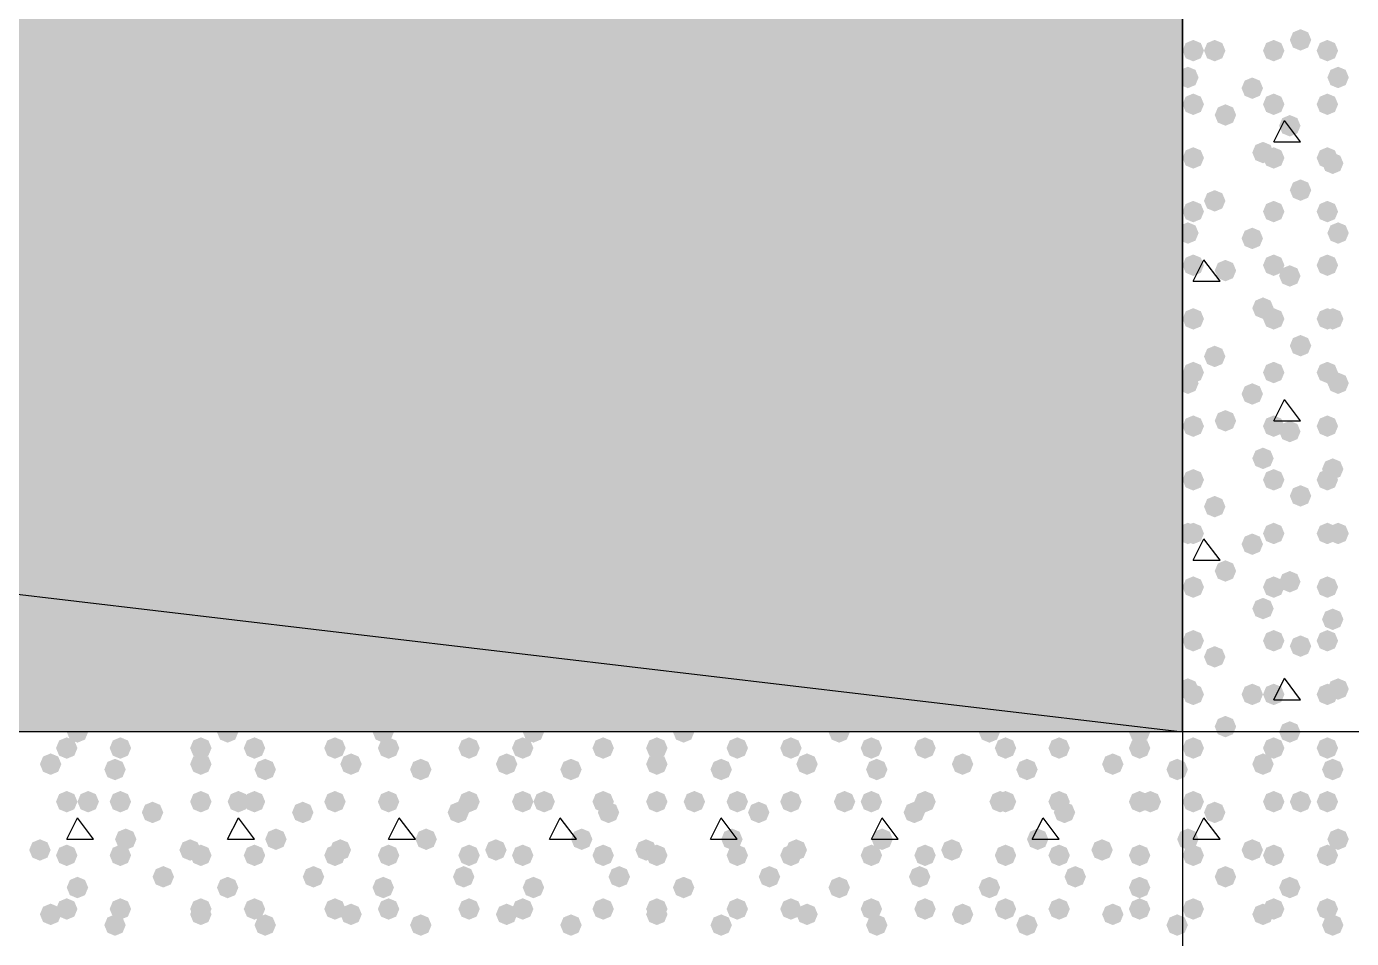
# Model space of a CAD drawing. Header units: millimetres. Extents: x 0 to 420, y 0 to 297.
# Drawn here: x 184.72 to 195.18, y 199.62 to 206.82 of the extents above; entities that cross this region are included whole.
import ezdxf

# ---------------------------------------------------------------- set-up
doc = ezdxf.new("R2010")
doc.units = ezdxf.units.MM
doc.layers.get('0').update_dxf_attribs({"linetype": 'CONTINUOUS'})

msp = doc.modelspace()

# ---------------------------------------------------------------- hatches: boundary and pattern name
at = {"true_color": 0x000008}
h = msp.add_hatch(color=0, dxfattribs=at)
h.paths.add_polyline_path([(193.844333, 220.345), (32.469667, 220.345), (193.844333, 201.252667)], flags=0)
h.paths.add_polyline_path([(32.469667, 220.345), (193.844333, 201.252667), (32.469667, 201.252667)], flags=0)
for points in [[(194.860333, 206.713667), (194.835462, 206.653871), (194.775667, 206.629), (194.715871, 206.653871), (194.691, 206.713667), (194.715871, 206.773462), (194.775667, 206.798333), (194.835462, 206.773463)], [(194.013667, 206.629), (193.988796, 206.569204), (193.929, 206.544333), (193.869204, 206.569204), (193.844333, 206.629), (193.869204, 206.688796), (193.929, 206.713667), (193.988796, 206.688796)], [(194.183, 206.629), (194.158129, 206.569204), (194.098333, 206.544333), (194.038538, 206.569204), (194.013667, 206.629), (194.038537, 206.688796), (194.098333, 206.713667), (194.158129, 206.688796)], [(194.648667, 206.629), (194.623796, 206.569204), (194.564, 206.544333), (194.504204, 206.569204), (194.479333, 206.629), (194.504204, 206.688796), (194.564, 206.713667), (194.623796, 206.688796)], [(195.072, 206.629), (195.047129, 206.569204), (194.987333, 206.544333), (194.927538, 206.569204), (194.902667, 206.629), (194.927537, 206.688796), (194.987333, 206.713667), (195.047129, 206.688796)], [(193.971333, 206.417333), (193.946463, 206.357537), (193.886667, 206.332667), (193.826871, 206.357537), (193.802, 206.417333), (193.826871, 206.477129), (193.886667, 206.502), (193.946462, 206.477129)], [(194.479333, 206.332667), (194.454463, 206.272871), (194.394667, 206.248), (194.334871, 206.272871), (194.31, 206.332667), (194.334871, 206.392462), (194.394667, 206.417333), (194.454462, 206.392463)], [(195.156667, 206.417333), (195.131796, 206.357537), (195.072, 206.332667), (195.012204, 206.357537), (194.987333, 206.417333), (195.012204, 206.477129), (195.072, 206.502), (195.131796, 206.477129)], [(194.013667, 206.205667), (193.988796, 206.145871), (193.929, 206.121), (193.869204, 206.145871), (193.844333, 206.205667), (193.869204, 206.265462), (193.929, 206.290333), (193.988796, 206.265463)], [(194.267667, 206.121), (194.242796, 206.061204), (194.183, 206.036333), (194.123204, 206.061204), (194.098333, 206.121), (194.123204, 206.180796), (194.183, 206.205667), (194.242796, 206.180796)], [(194.648667, 206.205667), (194.623796, 206.145871), (194.564, 206.121), (194.504204, 206.145871), (194.479333, 206.205667), (194.504204, 206.265462), (194.564, 206.290333), (194.623796, 206.265463)], [(195.072, 206.205667), (195.047129, 206.145871), (194.987333, 206.121), (194.927538, 206.145871), (194.902667, 206.205667), (194.927537, 206.265462), (194.987333, 206.290333), (195.047129, 206.265463)], [(194.775667, 206.036333), (194.750796, 205.976537), (194.691, 205.951667), (194.631204, 205.976537), (194.606333, 206.036333), (194.631204, 206.096129), (194.691, 206.121), (194.750796, 206.096129)], [(194.564, 205.824667), (194.539129, 205.764871), (194.479333, 205.74), (194.419537, 205.764871), (194.394667, 205.824667), (194.419537, 205.884462), (194.479333, 205.909333), (194.539129, 205.884463)], [(194.013667, 205.782333), (193.988796, 205.722537), (193.929, 205.697667), (193.869204, 205.722537), (193.844333, 205.782333), (193.869204, 205.842129), (193.929, 205.867), (193.988796, 205.842129)], [(194.648667, 205.782333), (194.623796, 205.722537), (194.564, 205.697667), (194.504204, 205.722537), (194.479333, 205.782333), (194.504204, 205.842129), (194.564, 205.867), (194.623796, 205.842129)], [(195.072, 205.782333), (195.047129, 205.722537), (194.987333, 205.697667), (194.927538, 205.722537), (194.902667, 205.782333), (194.927537, 205.842129), (194.987333, 205.867), (195.047129, 205.842129)], [(195.114333, 205.74), (195.089463, 205.680204), (195.029667, 205.655333), (194.969871, 205.680204), (194.945, 205.74), (194.969871, 205.799796), (195.029667, 205.824667), (195.089462, 205.799796)], [(194.860333, 205.528333), (194.835462, 205.468537), (194.775667, 205.443667), (194.715871, 205.468537), (194.691, 205.528333), (194.715871, 205.588129), (194.775667, 205.613), (194.835462, 205.588129)], [(194.183, 205.443667), (194.158129, 205.383871), (194.098333, 205.359), (194.038538, 205.383871), (194.013667, 205.443667), (194.038537, 205.503462), (194.098333, 205.528333), (194.158129, 205.503463)], [(194.013667, 205.359), (193.988796, 205.299204), (193.929, 205.274333), (193.869204, 205.299204), (193.844333, 205.359), (193.869204, 205.418796), (193.929, 205.443667), (193.988796, 205.418796)], [(194.648667, 205.359), (194.623796, 205.299204), (194.564, 205.274333), (194.504204, 205.299204), (194.479333, 205.359), (194.504204, 205.418796), (194.564, 205.443667), (194.623796, 205.418796)], [(195.072, 205.359), (195.047129, 205.299204), (194.987333, 205.274333), (194.927538, 205.299204), (194.902667, 205.359), (194.927537, 205.418796), (194.987333, 205.443667), (195.047129, 205.418796)], [(193.971333, 205.189667), (193.946463, 205.129871), (193.886667, 205.105), (193.826871, 205.129871), (193.802, 205.189667), (193.826871, 205.249462), (193.886667, 205.274333), (193.946462, 205.249463)], [(195.156667, 205.189667), (195.131796, 205.129871), (195.072, 205.105), (195.012204, 205.129871), (194.987333, 205.189667), (195.012204, 205.249462), (195.072, 205.274333), (195.131796, 205.249463)], [(194.479333, 205.147333), (194.454463, 205.087537), (194.394667, 205.062667), (194.334871, 205.087537), (194.31, 205.147333), (194.334871, 205.207129), (194.394667, 205.232), (194.454462, 205.207129)], [(194.013667, 204.935667), (193.988796, 204.875871), (193.929, 204.851), (193.869204, 204.875871), (193.844333, 204.935667), (193.869204, 204.995462), (193.929, 205.020333), (193.988796, 204.995463)], [(194.267667, 204.893333), (194.242796, 204.833537), (194.183, 204.808667), (194.123204, 204.833537), (194.098333, 204.893333), (194.123204, 204.953129), (194.183, 204.978), (194.242796, 204.953129)], [(194.648667, 204.935667), (194.623796, 204.875871), (194.564, 204.851), (194.504204, 204.875871), (194.479333, 204.935667), (194.504204, 204.995462), (194.564, 205.020333), (194.623796, 204.995463)], [(195.072, 204.935667), (195.047129, 204.875871), (194.987333, 204.851), (194.927538, 204.875871), (194.902667, 204.935667), (194.927537, 204.995462), (194.987333, 205.020333), (195.047129, 204.995463)], [(194.775667, 204.851), (194.750796, 204.791204), (194.691, 204.766333), (194.631204, 204.791204), (194.606333, 204.851), (194.631204, 204.910796), (194.691, 204.935667), (194.750796, 204.910796)], [(194.564, 204.597), (194.539129, 204.537204), (194.479333, 204.512333), (194.419537, 204.537204), (194.394667, 204.597), (194.419537, 204.656796), (194.479333, 204.681667), (194.539129, 204.656796)], [(194.013667, 204.512333), (193.988796, 204.452537), (193.929, 204.427667), (193.869204, 204.452537), (193.844333, 204.512333), (193.869204, 204.572129), (193.929, 204.597), (193.988796, 204.572129)], [(194.648667, 204.512333), (194.623796, 204.452537), (194.564, 204.427667), (194.504204, 204.452537), (194.479333, 204.512333), (194.504204, 204.572129), (194.564, 204.597), (194.623796, 204.572129)], [(195.072, 204.512333), (195.047129, 204.452537), (194.987333, 204.427667), (194.927538, 204.452537), (194.902667, 204.512333), (194.927537, 204.572129), (194.987333, 204.597), (195.047129, 204.572129)], [(195.114333, 204.512333), (195.089463, 204.452537), (195.029667, 204.427667), (194.969871, 204.452537), (194.945, 204.512333), (194.969871, 204.572129), (195.029667, 204.597), (195.089462, 204.572129)], [(194.860333, 204.300667), (194.835462, 204.240871), (194.775667, 204.216), (194.715871, 204.240871), (194.691, 204.300667), (194.715871, 204.360462), (194.775667, 204.385333), (194.835462, 204.360463)], [(194.183, 204.216), (194.158129, 204.156204), (194.098333, 204.131333), (194.038538, 204.156204), (194.013667, 204.216), (194.038537, 204.275796), (194.098333, 204.300667), (194.158129, 204.275796)], [(194.013667, 204.089), (193.988796, 204.029204), (193.929, 204.004333), (193.869204, 204.029204), (193.844333, 204.089), (193.869204, 204.148796), (193.929, 204.173667), (193.988796, 204.148796)], [(194.648667, 204.089), (194.623796, 204.029204), (194.564, 204.004333), (194.504204, 204.029204), (194.479333, 204.089), (194.504204, 204.148796), (194.564, 204.173667), (194.623796, 204.148796)], [(195.072, 204.089), (195.047129, 204.029204), (194.987333, 204.004333), (194.927538, 204.029204), (194.902667, 204.089), (194.927537, 204.148796), (194.987333, 204.173667), (195.047129, 204.148796)], [(193.971333, 204.004333), (193.946463, 203.944537), (193.886667, 203.919667), (193.826871, 203.944537), (193.802, 204.004333), (193.826871, 204.064129), (193.886667, 204.089), (193.946462, 204.064129)], [(194.479333, 203.919667), (194.454463, 203.859871), (194.394667, 203.835), (194.334871, 203.859871), (194.31, 203.919667), (194.334871, 203.979462), (194.394667, 204.004333), (194.454462, 203.979463)], [(195.156667, 204.004333), (195.131796, 203.944537), (195.072, 203.919667), (195.012204, 203.944537), (194.987333, 204.004333), (195.012204, 204.064129), (195.072, 204.089), (195.131796, 204.064129)], [(194.013667, 203.665667), (193.988796, 203.605871), (193.929, 203.581), (193.869204, 203.605871), (193.844333, 203.665667), (193.869204, 203.725462), (193.929, 203.750333), (193.988796, 203.725463)], [(194.267667, 203.708), (194.242796, 203.648204), (194.183, 203.623333), (194.123204, 203.648204), (194.098333, 203.708), (194.123204, 203.767796), (194.183, 203.792667), (194.242796, 203.767796)], [(194.648667, 203.665667), (194.623796, 203.605871), (194.564, 203.581), (194.504204, 203.605871), (194.479333, 203.665667), (194.504204, 203.725462), (194.564, 203.750333), (194.623796, 203.725463)], [(194.775667, 203.623333), (194.750796, 203.563538), (194.691, 203.538667), (194.631204, 203.563538), (194.606333, 203.623333), (194.631204, 203.683129), (194.691, 203.708), (194.750796, 203.683129)], [(195.072, 203.665667), (195.047129, 203.605871), (194.987333, 203.581), (194.927538, 203.605871), (194.902667, 203.665667), (194.927537, 203.725462), (194.987333, 203.750333), (195.047129, 203.725463)], [(194.564, 203.411667), (194.539129, 203.351871), (194.479333, 203.327), (194.419537, 203.351871), (194.394667, 203.411667), (194.419537, 203.471462), (194.479333, 203.496333), (194.539129, 203.471463)], [(195.114333, 203.327), (195.089463, 203.267204), (195.029667, 203.242333), (194.969871, 203.267204), (194.945, 203.327), (194.969871, 203.386796), (195.029667, 203.411667), (195.089462, 203.386796)], [(194.013667, 203.242333), (193.988796, 203.182537), (193.929, 203.157667), (193.869204, 203.182537), (193.844333, 203.242333), (193.869204, 203.302129), (193.929, 203.327), (193.988796, 203.302129)], [(194.648667, 203.242333), (194.623796, 203.182537), (194.564, 203.157667), (194.504204, 203.182537), (194.479333, 203.242333), (194.504204, 203.302129), (194.564, 203.327), (194.623796, 203.302129)], [(195.072, 203.242333), (195.047129, 203.182537), (194.987333, 203.157667), (194.927538, 203.182537), (194.902667, 203.242333), (194.927537, 203.302129), (194.987333, 203.327), (195.047129, 203.302129)], [(194.860333, 203.115333), (194.835462, 203.055537), (194.775667, 203.030667), (194.715871, 203.055537), (194.691, 203.115333), (194.715871, 203.175129), (194.775667, 203.2), (194.835462, 203.175129)], [(194.183, 203.030667), (194.158129, 202.970871), (194.098333, 202.946), (194.038538, 202.970871), (194.013667, 203.030667), (194.038537, 203.090462), (194.098333, 203.115333), (194.158129, 203.090463)], [(193.971333, 202.819), (193.946463, 202.759204), (193.886667, 202.734333), (193.826871, 202.759204), (193.802, 202.819), (193.826871, 202.878796), (193.886667, 202.903667), (193.946462, 202.878796)], [(194.013667, 202.819), (193.988796, 202.759204), (193.929, 202.734333), (193.869204, 202.759204), (193.844333, 202.819), (193.869204, 202.878796), (193.929, 202.903667), (193.988796, 202.878796)], [(194.648667, 202.819), (194.623796, 202.759204), (194.564, 202.734333), (194.504204, 202.759204), (194.479333, 202.819), (194.504204, 202.878796), (194.564, 202.903667), (194.623796, 202.878796)], [(195.072, 202.819), (195.047129, 202.759204), (194.987333, 202.734333), (194.927538, 202.759204), (194.902667, 202.819), (194.927537, 202.878796), (194.987333, 202.903667), (195.047129, 202.878796)], [(195.156667, 202.819), (195.131796, 202.759204), (195.072, 202.734333), (195.012204, 202.759204), (194.987333, 202.819), (195.012204, 202.878796), (195.072, 202.903667), (195.131796, 202.878796)], [(194.479333, 202.734333), (194.454463, 202.674537), (194.394667, 202.649667), (194.334871, 202.674537), (194.31, 202.734333), (194.334871, 202.794129), (194.394667, 202.819), (194.454462, 202.794129)], [(194.267667, 202.522667), (194.242796, 202.462871), (194.183, 202.438), (194.123204, 202.462871), (194.098333, 202.522667), (194.123204, 202.582462), (194.183, 202.607333), (194.242796, 202.582463)], [(194.013667, 202.395667), (193.988796, 202.335871), (193.929, 202.311), (193.869204, 202.335871), (193.844333, 202.395667), (193.869204, 202.455462), (193.929, 202.480333), (193.988796, 202.455463)], [(194.648667, 202.395667), (194.623796, 202.335871), (194.564, 202.311), (194.504204, 202.335871), (194.479333, 202.395667), (194.504204, 202.455462), (194.564, 202.480333), (194.623796, 202.455463)], [(194.775667, 202.438), (194.750796, 202.378204), (194.691, 202.353333), (194.631204, 202.378204), (194.606333, 202.438), (194.631204, 202.497796), (194.691, 202.522667), (194.750796, 202.497796)], [(195.072, 202.395667), (195.047129, 202.335871), (194.987333, 202.311), (194.927538, 202.335871), (194.902667, 202.395667), (194.927537, 202.455462), (194.987333, 202.480333), (195.047129, 202.455463)], [(194.564, 202.226333), (194.539129, 202.166537), (194.479333, 202.141667), (194.419537, 202.166537), (194.394667, 202.226333), (194.419537, 202.286129), (194.479333, 202.311), (194.539129, 202.286129)], [(195.114333, 202.141667), (195.089463, 202.081871), (195.029667, 202.057), (194.969871, 202.081871), (194.945, 202.141667), (194.969871, 202.201462), (195.029667, 202.226333), (195.089462, 202.201463)], [(194.013667, 201.972333), (193.988796, 201.912537), (193.929, 201.887667), (193.869204, 201.912537), (193.844333, 201.972333), (193.869204, 202.032129), (193.929, 202.057), (193.988796, 202.032129)], [(194.648667, 201.972333), (194.623796, 201.912537), (194.564, 201.887667), (194.504204, 201.912537), (194.479333, 201.972333), (194.504204, 202.032129), (194.564, 202.057), (194.623796, 202.032129)], [(195.072, 201.972333), (195.047129, 201.912537), (194.987333, 201.887667), (194.927538, 201.912537), (194.902667, 201.972333), (194.927537, 202.032129), (194.987333, 202.057), (195.047129, 202.032129)], [(194.183, 201.845333), (194.158129, 201.785537), (194.098333, 201.760667), (194.038538, 201.785537), (194.013667, 201.845333), (194.038537, 201.905129), (194.098333, 201.93), (194.158129, 201.905129)], [(194.860333, 201.93), (194.835462, 201.870204), (194.775667, 201.845333), (194.715871, 201.870204), (194.691, 201.93), (194.715871, 201.989796), (194.775667, 202.014667), (194.835462, 201.989796)], [(193.971333, 201.591333), (193.946463, 201.531537), (193.886667, 201.506667), (193.826871, 201.531537), (193.802, 201.591333), (193.826871, 201.651129), (193.886667, 201.676), (193.946462, 201.651129)], [(194.013667, 201.549), (193.988796, 201.489204), (193.929, 201.464333), (193.869204, 201.489204), (193.844333, 201.549), (193.869204, 201.608796), (193.929, 201.633667), (193.988796, 201.608796)], [(194.479333, 201.549), (194.454463, 201.489204), (194.394667, 201.464333), (194.334871, 201.489204), (194.31, 201.549), (194.334871, 201.608796), (194.394667, 201.633667), (194.454462, 201.608796)], [(194.648667, 201.549), (194.623796, 201.489204), (194.564, 201.464333), (194.504204, 201.489204), (194.479333, 201.549), (194.504204, 201.608796), (194.564, 201.633667), (194.623796, 201.608796)], [(195.072, 201.549), (195.047129, 201.489204), (194.987333, 201.464333), (194.927538, 201.489204), (194.902667, 201.549), (194.927537, 201.608796), (194.987333, 201.633667), (195.047129, 201.608796)], [(195.156667, 201.591333), (195.131796, 201.531537), (195.072, 201.506667), (195.012204, 201.531537), (194.987333, 201.591333), (195.012204, 201.651129), (195.072, 201.676), (195.131796, 201.651129)], [(185.208333, 201.252667), (185.183462, 201.192871), (185.123667, 201.168), (185.063871, 201.192871), (185.039, 201.252667), (185.063871, 201.312462), (185.123667, 201.337333), (185.183462, 201.312463)], [(186.393667, 201.252667), (186.368796, 201.192871), (186.309, 201.168), (186.249204, 201.192871), (186.224333, 201.252667), (186.249204, 201.312462), (186.309, 201.337333), (186.368796, 201.312463)], [(187.621333, 201.252667), (187.596462, 201.192871), (187.536667, 201.168), (187.476871, 201.192871), (187.452, 201.252667), (187.476871, 201.312462), (187.536667, 201.337333), (187.596462, 201.312463)], [(188.806667, 201.252667), (188.781796, 201.192871), (188.722, 201.168), (188.662204, 201.192871), (188.637333, 201.252667), (188.662204, 201.312462), (188.722, 201.337333), (188.781796, 201.312463)], [(189.992, 201.252667), (189.967129, 201.192871), (189.907333, 201.168), (189.847537, 201.192871), (189.822667, 201.252667), (189.847537, 201.312462), (189.907333, 201.337333), (189.967129, 201.312463)], [(191.219667, 201.252667), (191.194796, 201.192871), (191.135, 201.168), (191.075204, 201.192871), (191.050333, 201.252667), (191.075204, 201.312462), (191.135, 201.337333), (191.194796, 201.312463)], [(192.405, 201.252667), (192.380129, 201.192871), (192.320333, 201.168), (192.260538, 201.192871), (192.235667, 201.252667), (192.260537, 201.312462), (192.320333, 201.337333), (192.380129, 201.312463)], [(193.590333, 201.252667), (193.565462, 201.192871), (193.505667, 201.168), (193.445871, 201.192871), (193.421, 201.252667), (193.445871, 201.312462), (193.505667, 201.337333), (193.565462, 201.312463)], [(194.267667, 201.295), (194.242796, 201.235204), (194.183, 201.210333), (194.123204, 201.235204), (194.098333, 201.295), (194.123204, 201.354796), (194.183, 201.379667), (194.242796, 201.354796)], [(185.123667, 201.125667), (185.098796, 201.065871), (185.039, 201.041), (184.979204, 201.065871), (184.954333, 201.125667), (184.979204, 201.185462), (185.039, 201.210333), (185.098796, 201.185463)], [(185.547, 201.125667), (185.522129, 201.065871), (185.462333, 201.041), (185.402537, 201.065871), (185.377667, 201.125667), (185.402537, 201.185462), (185.462333, 201.210333), (185.522129, 201.185463)], [(186.182, 201.125667), (186.157129, 201.065871), (186.097333, 201.041), (186.037537, 201.065871), (186.012667, 201.125667), (186.037537, 201.185462), (186.097333, 201.210333), (186.157129, 201.185463)], [(186.605333, 201.125667), (186.580462, 201.065871), (186.520667, 201.041), (186.460871, 201.065871), (186.436, 201.125667), (186.460871, 201.185462), (186.520667, 201.210333), (186.580462, 201.185463)], [(187.240333, 201.125667), (187.215462, 201.065871), (187.155667, 201.041), (187.095871, 201.065871), (187.071, 201.125667), (187.095871, 201.185462), (187.155667, 201.210333), (187.215462, 201.185463)], [(187.663667, 201.125667), (187.638796, 201.065871), (187.579, 201.041), (187.519204, 201.065871), (187.494333, 201.125667), (187.519204, 201.185462), (187.579, 201.210333), (187.638796, 201.185463)], [(188.298667, 201.125667), (188.273796, 201.065871), (188.214, 201.041), (188.154204, 201.065871), (188.129333, 201.125667), (188.154204, 201.185462), (188.214, 201.210333), (188.273796, 201.185463)], [(188.722, 201.125667), (188.697129, 201.065871), (188.637333, 201.041), (188.577538, 201.065871), (188.552667, 201.125667), (188.577537, 201.185462), (188.637333, 201.210333), (188.697129, 201.185463)], [(189.357, 201.125667), (189.332129, 201.065871), (189.272333, 201.041), (189.212538, 201.065871), (189.187667, 201.125667), (189.212537, 201.185462), (189.272333, 201.210333), (189.332129, 201.185463)], [(189.780333, 201.125667), (189.755462, 201.065871), (189.695667, 201.041), (189.635871, 201.065871), (189.611, 201.125667), (189.635871, 201.185462), (189.695667, 201.210333), (189.755462, 201.185463)], [(190.415333, 201.125667), (190.390462, 201.065871), (190.330667, 201.041), (190.270871, 201.065871), (190.246, 201.125667), (190.270871, 201.185462), (190.330667, 201.210333), (190.390462, 201.185463)], [(190.838667, 201.125667), (190.813796, 201.065871), (190.754, 201.041), (190.694204, 201.065871), (190.669333, 201.125667), (190.694204, 201.185462), (190.754, 201.210333), (190.813796, 201.185463)], [(191.473667, 201.125667), (191.448796, 201.065871), (191.389, 201.041), (191.329204, 201.065871), (191.304333, 201.125667), (191.329204, 201.185462), (191.389, 201.210333), (191.448796, 201.185463)], [(191.897, 201.125667), (191.872129, 201.065871), (191.812333, 201.041), (191.752537, 201.065871), (191.727667, 201.125667), (191.752537, 201.185462), (191.812333, 201.210333), (191.872129, 201.185463)], [(192.532, 201.125667), (192.507129, 201.065871), (192.447333, 201.041), (192.387538, 201.065871), (192.362667, 201.125667), (192.387537, 201.185462), (192.447333, 201.210333), (192.507129, 201.185463)], [(192.955333, 201.125667), (192.930462, 201.065871), (192.870667, 201.041), (192.810871, 201.065871), (192.786, 201.125667), (192.810871, 201.185462), (192.870667, 201.210333), (192.930462, 201.185463)], [(193.590333, 201.125667), (193.565462, 201.065871), (193.505667, 201.041), (193.445871, 201.065871), (193.421, 201.125667), (193.445871, 201.185462), (193.505667, 201.210333), (193.565462, 201.185463)], [(184.996667, 200.998667), (184.971796, 200.938871), (184.912, 200.914), (184.852204, 200.938871), (184.827333, 200.998667), (184.852204, 201.058462), (184.912, 201.083333), (184.971796, 201.058463)], [(186.182, 200.998667), (186.157129, 200.938871), (186.097333, 200.914), (186.037537, 200.938871), (186.012667, 200.998667), (186.037537, 201.058462), (186.097333, 201.083333), (186.157129, 201.058463)], [(187.367333, 200.998667), (187.342462, 200.938871), (187.282667, 200.914), (187.222871, 200.938871), (187.198, 200.998667), (187.222871, 201.058462), (187.282667, 201.083333), (187.342462, 201.058463)], [(188.595, 200.998667), (188.570129, 200.938871), (188.510333, 200.914), (188.450538, 200.938871), (188.425667, 200.998667), (188.450537, 201.058462), (188.510333, 201.083333), (188.570129, 201.058463)], [(189.780333, 200.998667), (189.755462, 200.938871), (189.695667, 200.914), (189.635871, 200.938871), (189.611, 200.998667), (189.635871, 201.058462), (189.695667, 201.083333), (189.755462, 201.058463)], [(190.965667, 200.998667), (190.940796, 200.938871), (190.881, 200.914), (190.821204, 200.938871), (190.796333, 200.998667), (190.821204, 201.058462), (190.881, 201.083333), (190.940796, 201.058463)], [(192.193333, 200.998667), (192.168462, 200.938871), (192.108667, 200.914), (192.048871, 200.938871), (192.024, 200.998667), (192.048871, 201.058462), (192.108667, 201.083333), (192.168462, 201.058463)], [(193.378667, 200.998667), (193.353796, 200.938871), (193.294, 200.914), (193.234204, 200.938871), (193.209333, 200.998667), (193.234204, 201.058462), (193.294, 201.083333), (193.353796, 201.058463)], [(185.504667, 200.956333), (185.479796, 200.896537), (185.42, 200.871667), (185.360204, 200.896537), (185.335333, 200.956333), (185.360204, 201.016129), (185.42, 201.041), (185.479796, 201.016129)], [(186.69, 200.956333), (186.665129, 200.896537), (186.605333, 200.871667), (186.545538, 200.896537), (186.520667, 200.956333), (186.545537, 201.016129), (186.605333, 201.041), (186.665129, 201.016129)], [(187.917667, 200.956333), (187.892796, 200.896537), (187.833, 200.871667), (187.773204, 200.896537), (187.748333, 200.956333), (187.773204, 201.016129), (187.833, 201.041), (187.892796, 201.016129)], [(189.103, 200.956333), (189.078129, 200.896537), (189.018333, 200.871667), (188.958538, 200.896537), (188.933667, 200.956333), (188.958537, 201.016129), (189.018333, 201.041), (189.078129, 201.016129)], [(190.288333, 200.956333), (190.263463, 200.896537), (190.203667, 200.871667), (190.143871, 200.896537), (190.119, 200.956333), (190.143871, 201.016129), (190.203667, 201.041), (190.263462, 201.016129)], [(191.516, 200.956333), (191.491129, 200.896537), (191.431333, 200.871667), (191.371538, 200.896537), (191.346667, 200.956333), (191.371537, 201.016129), (191.431333, 201.041), (191.491129, 201.016129)], [(192.701333, 200.956333), (192.676462, 200.896537), (192.616667, 200.871667), (192.556871, 200.896537), (192.532, 200.956333), (192.556871, 201.016129), (192.616667, 201.041), (192.676462, 201.016129)], [(193.886667, 200.956333), (193.861796, 200.896537), (193.802, 200.871667), (193.742204, 200.896537), (193.717333, 200.956333), (193.742204, 201.016129), (193.802, 201.041), (193.861796, 201.016129)], [(185.123667, 200.702333), (185.098796, 200.642537), (185.039, 200.617667), (184.979204, 200.642537), (184.954333, 200.702333), (184.979204, 200.762129), (185.039, 200.787), (185.098796, 200.762129)], [(185.293, 200.702333), (185.268129, 200.642537), (185.208333, 200.617667), (185.148538, 200.642537), (185.123667, 200.702333), (185.148537, 200.762129), (185.208333, 200.787), (185.268129, 200.762129)], [(185.547, 200.702333), (185.522129, 200.642537), (185.462333, 200.617667), (185.402537, 200.642537), (185.377667, 200.702333), (185.402537, 200.762129), (185.462333, 200.787), (185.522129, 200.762129)], [(186.182, 200.702333), (186.157129, 200.642537), (186.097333, 200.617667), (186.037537, 200.642537), (186.012667, 200.702333), (186.037537, 200.762129), (186.097333, 200.787), (186.157129, 200.762129)], [(186.478333, 200.702333), (186.453463, 200.642537), (186.393667, 200.617667), (186.333871, 200.642537), (186.309, 200.702333), (186.333871, 200.762129), (186.393667, 200.787), (186.453462, 200.762129)], [(186.605333, 200.702333), (186.580462, 200.642537), (186.520667, 200.617667), (186.460871, 200.642537), (186.436, 200.702333), (186.460871, 200.762129), (186.520667, 200.787), (186.580462, 200.762129)], [(187.240333, 200.702333), (187.215462, 200.642537), (187.155667, 200.617667), (187.095871, 200.642537), (187.071, 200.702333), (187.095871, 200.762129), (187.155667, 200.787), (187.215462, 200.762129)], [(187.663667, 200.702333), (187.638796, 200.642537), (187.579, 200.617667), (187.519204, 200.642537), (187.494333, 200.702333), (187.519204, 200.762129), (187.579, 200.787), (187.638796, 200.762129)], [(187.663667, 200.702333), (187.638796, 200.642537), (187.579, 200.617667), (187.519204, 200.642537), (187.494333, 200.702333), (187.519204, 200.762129), (187.579, 200.787), (187.638796, 200.762129)], [(188.298667, 200.702333), (188.273796, 200.642537), (188.214, 200.617667), (188.154204, 200.642537), (188.129333, 200.702333), (188.154204, 200.762129), (188.214, 200.787), (188.273796, 200.762129)], [(188.722, 200.702333), (188.697129, 200.642537), (188.637333, 200.617667), (188.577538, 200.642537), (188.552667, 200.702333), (188.577537, 200.762129), (188.637333, 200.787), (188.697129, 200.762129)], [(188.891333, 200.702333), (188.866462, 200.642537), (188.806667, 200.617667), (188.746871, 200.642537), (188.722, 200.702333), (188.746871, 200.762129), (188.806667, 200.787), (188.866462, 200.762129)], [(189.357, 200.702333), (189.332129, 200.642537), (189.272333, 200.617667), (189.212538, 200.642537), (189.187667, 200.702333), (189.212537, 200.762129), (189.272333, 200.787), (189.332129, 200.762129)], [(189.780333, 200.702333), (189.755462, 200.642537), (189.695667, 200.617667), (189.635871, 200.642537), (189.611, 200.702333), (189.635871, 200.762129), (189.695667, 200.787), (189.755462, 200.762129)], [(190.076667, 200.702333), (190.051796, 200.642537), (189.992, 200.617667), (189.932204, 200.642537), (189.907333, 200.702333), (189.932204, 200.762129), (189.992, 200.787), (190.051796, 200.762129)], [(190.415333, 200.702333), (190.390462, 200.642537), (190.330667, 200.617667), (190.270871, 200.642537), (190.246, 200.702333), (190.270871, 200.762129), (190.330667, 200.787), (190.390462, 200.762129)], [(190.838667, 200.702333), (190.813796, 200.642537), (190.754, 200.617667), (190.694204, 200.642537), (190.669333, 200.702333), (190.694204, 200.762129), (190.754, 200.787), (190.813796, 200.762129)], [(191.262, 200.702333), (191.237129, 200.642537), (191.177333, 200.617667), (191.117538, 200.642537), (191.092667, 200.702333), (191.117537, 200.762129), (191.177333, 200.787), (191.237129, 200.762129)], [(191.473667, 200.702333), (191.448796, 200.642537), (191.389, 200.617667), (191.329204, 200.642537), (191.304333, 200.702333), (191.329204, 200.762129), (191.389, 200.787), (191.448796, 200.762129)], [(191.897, 200.702333), (191.872129, 200.642537), (191.812333, 200.617667), (191.752537, 200.642537), (191.727667, 200.702333), (191.752537, 200.762129), (191.812333, 200.787), (191.872129, 200.762129)], [(192.489667, 200.702333), (192.464796, 200.642537), (192.405, 200.617667), (192.345204, 200.642537), (192.320333, 200.702333), (192.345204, 200.762129), (192.405, 200.787), (192.464796, 200.762129)], [(192.532, 200.702333), (192.507129, 200.642537), (192.447333, 200.617667), (192.387538, 200.642537), (192.362667, 200.702333), (192.387537, 200.762129), (192.447333, 200.787), (192.507129, 200.762129)], [(192.955333, 200.702333), (192.930462, 200.642537), (192.870667, 200.617667), (192.810871, 200.642537), (192.786, 200.702333), (192.810871, 200.762129), (192.870667, 200.787), (192.930462, 200.762129)], [(193.590333, 200.702333), (193.565462, 200.642537), (193.505667, 200.617667), (193.445871, 200.642537), (193.421, 200.702333), (193.445871, 200.762129), (193.505667, 200.787), (193.565462, 200.762129)], [(193.675, 200.702333), (193.650129, 200.642537), (193.590333, 200.617667), (193.530538, 200.642537), (193.505667, 200.702333), (193.530537, 200.762129), (193.590333, 200.787), (193.650129, 200.762129)], [(185.801, 200.617667), (185.776129, 200.557871), (185.716333, 200.533), (185.656538, 200.557871), (185.631667, 200.617667), (185.656537, 200.677462), (185.716333, 200.702333), (185.776129, 200.677463)], [(186.986333, 200.617667), (186.961462, 200.557871), (186.901667, 200.533), (186.841871, 200.557871), (186.817, 200.617667), (186.841871, 200.677462), (186.901667, 200.702333), (186.961462, 200.677463)], [(188.214, 200.617667), (188.189129, 200.557871), (188.129333, 200.533), (188.069538, 200.557871), (188.044667, 200.617667), (188.069537, 200.677462), (188.129333, 200.702333), (188.189129, 200.677463)], [(189.399333, 200.617667), (189.374462, 200.557871), (189.314667, 200.533), (189.254871, 200.557871), (189.23, 200.617667), (189.254871, 200.677462), (189.314667, 200.702333), (189.374462, 200.677463)], [(190.584667, 200.617667), (190.559796, 200.557871), (190.5, 200.533), (190.440204, 200.557871), (190.415333, 200.617667), (190.440204, 200.677462), (190.5, 200.702333), (190.559796, 200.677463)], [(191.812333, 200.617667), (191.787463, 200.557871), (191.727667, 200.533), (191.667871, 200.557871), (191.643, 200.617667), (191.667871, 200.677462), (191.727667, 200.702333), (191.787462, 200.677463)], [(192.997667, 200.617667), (192.972796, 200.557871), (192.913, 200.533), (192.853204, 200.557871), (192.828333, 200.617667), (192.853204, 200.677462), (192.913, 200.702333), (192.972796, 200.677463)], [(185.589333, 200.406), (185.564462, 200.346204), (185.504667, 200.321333), (185.444871, 200.346204), (185.42, 200.406), (185.444871, 200.465796), (185.504667, 200.490667), (185.564462, 200.465796)], [(186.774667, 200.406), (186.749796, 200.346204), (186.69, 200.321333), (186.630204, 200.346204), (186.605333, 200.406), (186.630204, 200.465796), (186.69, 200.490667), (186.749796, 200.465796)], [(187.96, 200.406), (187.935129, 200.346204), (187.875333, 200.321333), (187.815538, 200.346204), (187.790667, 200.406), (187.815537, 200.465796), (187.875333, 200.490667), (187.935129, 200.465796)], [(189.187667, 200.406), (189.162796, 200.346204), (189.103, 200.321333), (189.043204, 200.346204), (189.018333, 200.406), (189.043204, 200.465796), (189.103, 200.490667), (189.162796, 200.465796)], [(190.373, 200.406), (190.348129, 200.346204), (190.288333, 200.321333), (190.228538, 200.346204), (190.203667, 200.406), (190.228537, 200.465796), (190.288333, 200.490667), (190.348129, 200.465796)], [(191.558333, 200.406), (191.533462, 200.346204), (191.473667, 200.321333), (191.413871, 200.346204), (191.389, 200.406), (191.413871, 200.465796), (191.473667, 200.490667), (191.533462, 200.465796)], [(192.786, 200.406), (192.761129, 200.346204), (192.701333, 200.321333), (192.641538, 200.346204), (192.616667, 200.406), (192.641537, 200.465796), (192.701333, 200.490667), (192.761129, 200.465796)], [(184.912, 200.321333), (184.887129, 200.261537), (184.827333, 200.236667), (184.767538, 200.261537), (184.742667, 200.321333), (184.767537, 200.381129), (184.827333, 200.406), (184.887129, 200.381129)], [(185.123667, 200.279), (185.098796, 200.219204), (185.039, 200.194333), (184.979204, 200.219204), (184.954333, 200.279), (184.979204, 200.338796), (185.039, 200.363667), (185.098796, 200.338796)], [(185.547, 200.279), (185.522129, 200.219204), (185.462333, 200.194333), (185.402537, 200.219204), (185.377667, 200.279), (185.402537, 200.338796), (185.462333, 200.363667), (185.522129, 200.338796)], [(186.097333, 200.321333), (186.072462, 200.261537), (186.012667, 200.236667), (185.952871, 200.261537), (185.928, 200.321333), (185.952871, 200.381129), (186.012667, 200.406), (186.072462, 200.381129)], [(186.182, 200.279), (186.157129, 200.219204), (186.097333, 200.194333), (186.037537, 200.219204), (186.012667, 200.279), (186.037537, 200.338796), (186.097333, 200.363667), (186.157129, 200.338796)], [(186.605333, 200.279), (186.580462, 200.219204), (186.520667, 200.194333), (186.460871, 200.219204), (186.436, 200.279), (186.460871, 200.338796), (186.520667, 200.363667), (186.580462, 200.338796)], [(187.240333, 200.279), (187.215462, 200.219204), (187.155667, 200.194333), (187.095871, 200.219204), (187.071, 200.279), (187.095871, 200.338796), (187.155667, 200.363667), (187.215462, 200.338796)], [(187.282667, 200.321333), (187.257796, 200.261537), (187.198, 200.236667), (187.138204, 200.261537), (187.113333, 200.321333), (187.138204, 200.381129), (187.198, 200.406), (187.257796, 200.381129)], [(187.663667, 200.279), (187.638796, 200.219204), (187.579, 200.194333), (187.519204, 200.219204), (187.494333, 200.279), (187.519204, 200.338796), (187.579, 200.363667), (187.638796, 200.338796)], [(188.298667, 200.279), (188.273796, 200.219204), (188.214, 200.194333), (188.154204, 200.219204), (188.129333, 200.279), (188.154204, 200.338796), (188.214, 200.363667), (188.273796, 200.338796)], [(188.510333, 200.321333), (188.485462, 200.261537), (188.425667, 200.236667), (188.365871, 200.261537), (188.341, 200.321333), (188.365871, 200.381129), (188.425667, 200.406), (188.485462, 200.381129)], [(188.722, 200.279), (188.697129, 200.219204), (188.637333, 200.194333), (188.577538, 200.219204), (188.552667, 200.279), (188.577537, 200.338796), (188.637333, 200.363667), (188.697129, 200.338796)], [(189.357, 200.279), (189.332129, 200.219204), (189.272333, 200.194333), (189.212538, 200.219204), (189.187667, 200.279), (189.212537, 200.338796), (189.272333, 200.363667), (189.332129, 200.338796)], [(189.695667, 200.321333), (189.670796, 200.261537), (189.611, 200.236667), (189.551204, 200.261537), (189.526333, 200.321333), (189.551204, 200.381129), (189.611, 200.406), (189.670796, 200.381129)], [(189.780333, 200.279), (189.755462, 200.219204), (189.695667, 200.194333), (189.635871, 200.219204), (189.611, 200.279), (189.635871, 200.338796), (189.695667, 200.363667), (189.755462, 200.338796)], [(190.415333, 200.279), (190.390462, 200.219204), (190.330667, 200.194333), (190.270871, 200.219204), (190.246, 200.279), (190.270871, 200.338796), (190.330667, 200.363667), (190.390462, 200.338796)], [(190.838667, 200.279), (190.813796, 200.219204), (190.754, 200.194333), (190.694204, 200.219204), (190.669333, 200.279), (190.694204, 200.338796), (190.754, 200.363667), (190.813796, 200.338796)], [(190.881, 200.321333), (190.856129, 200.261537), (190.796333, 200.236667), (190.736538, 200.261537), (190.711667, 200.321333), (190.736537, 200.381129), (190.796333, 200.406), (190.856129, 200.381129)], [(191.473667, 200.279), (191.448796, 200.219204), (191.389, 200.194333), (191.329204, 200.219204), (191.304333, 200.279), (191.329204, 200.338796), (191.389, 200.363667), (191.448796, 200.338796)], [(191.897, 200.279), (191.872129, 200.219204), (191.812333, 200.194333), (191.752537, 200.219204), (191.727667, 200.279), (191.752537, 200.338796), (191.812333, 200.363667), (191.872129, 200.338796)], [(192.108667, 200.321333), (192.083796, 200.261537), (192.024, 200.236667), (191.964204, 200.261537), (191.939333, 200.321333), (191.964204, 200.381129), (192.024, 200.406), (192.083796, 200.381129)], [(192.532, 200.279), (192.507129, 200.219204), (192.447333, 200.194333), (192.387538, 200.219204), (192.362667, 200.279), (192.387537, 200.338796), (192.447333, 200.363667), (192.507129, 200.338796)], [(192.955333, 200.279), (192.930462, 200.219204), (192.870667, 200.194333), (192.810871, 200.219204), (192.786, 200.279), (192.810871, 200.338796), (192.870667, 200.363667), (192.930462, 200.338796)], [(193.294, 200.321333), (193.269129, 200.261537), (193.209333, 200.236667), (193.149538, 200.261537), (193.124667, 200.321333), (193.149537, 200.381129), (193.209333, 200.406), (193.269129, 200.381129)], [(193.590333, 200.279), (193.565462, 200.219204), (193.505667, 200.194333), (193.445871, 200.219204), (193.421, 200.279), (193.445871, 200.338796), (193.505667, 200.363667), (193.565462, 200.338796)], [(185.885667, 200.109667), (185.860796, 200.049871), (185.801, 200.025), (185.741204, 200.049871), (185.716333, 200.109667), (185.741204, 200.169462), (185.801, 200.194333), (185.860796, 200.169463)], [(187.071, 200.109667), (187.046129, 200.049871), (186.986333, 200.025), (186.926538, 200.049871), (186.901667, 200.109667), (186.926537, 200.169462), (186.986333, 200.194333), (187.046129, 200.169463)], [(188.256333, 200.109667), (188.231462, 200.049871), (188.171667, 200.025), (188.111871, 200.049871), (188.087, 200.109667), (188.111871, 200.169462), (188.171667, 200.194333), (188.231462, 200.169463)], [(189.484, 200.109667), (189.459129, 200.049871), (189.399333, 200.025), (189.339538, 200.049871), (189.314667, 200.109667), (189.339537, 200.169462), (189.399333, 200.194333), (189.459129, 200.169463)], [(190.669333, 200.109667), (190.644463, 200.049871), (190.584667, 200.025), (190.524871, 200.049871), (190.5, 200.109667), (190.524871, 200.169462), (190.584667, 200.194333), (190.644462, 200.169463)], [(191.854667, 200.109667), (191.829796, 200.049871), (191.77, 200.025), (191.710204, 200.049871), (191.685333, 200.109667), (191.710204, 200.169462), (191.77, 200.194333), (191.829796, 200.169463)], [(193.082333, 200.109667), (193.057462, 200.049871), (192.997667, 200.025), (192.937871, 200.049871), (192.913, 200.109667), (192.937871, 200.169462), (192.997667, 200.194333), (193.057462, 200.169463)], [(185.208333, 200.025), (185.183462, 199.965204), (185.123667, 199.940333), (185.063871, 199.965204), (185.039, 200.025), (185.063871, 200.084796), (185.123667, 200.109667), (185.183462, 200.084796)], [(186.393667, 200.025), (186.368796, 199.965204), (186.309, 199.940333), (186.249204, 199.965204), (186.224333, 200.025), (186.249204, 200.084796), (186.309, 200.109667), (186.368796, 200.084796)], [(187.621333, 200.025), (187.596462, 199.965204), (187.536667, 199.940333), (187.476871, 199.965204), (187.452, 200.025), (187.476871, 200.084796), (187.536667, 200.109667), (187.596462, 200.084796)], [(188.806667, 200.025), (188.781796, 199.965204), (188.722, 199.940333), (188.662204, 199.965204), (188.637333, 200.025), (188.662204, 200.084796), (188.722, 200.109667), (188.781796, 200.084796)], [(189.992, 200.025), (189.967129, 199.965204), (189.907333, 199.940333), (189.847537, 199.965204), (189.822667, 200.025), (189.847537, 200.084796), (189.907333, 200.109667), (189.967129, 200.084796)], [(191.219667, 200.025), (191.194796, 199.965204), (191.135, 199.940333), (191.075204, 199.965204), (191.050333, 200.025), (191.075204, 200.084796), (191.135, 200.109667), (191.194796, 200.084796)], [(192.405, 200.025), (192.380129, 199.965204), (192.320333, 199.940333), (192.260538, 199.965204), (192.235667, 200.025), (192.260537, 200.084796), (192.320333, 200.109667), (192.380129, 200.084796)], [(193.590333, 200.025), (193.565462, 199.965204), (193.505667, 199.940333), (193.445871, 199.965204), (193.421, 200.025), (193.445871, 200.084796), (193.505667, 200.109667), (193.565462, 200.084796)], [(185.123667, 199.855667), (185.098796, 199.795871), (185.039, 199.771), (184.979204, 199.795871), (184.954333, 199.855667), (184.979204, 199.915462), (185.039, 199.940333), (185.098796, 199.915463)], [(185.547, 199.855667), (185.522129, 199.795871), (185.462333, 199.771), (185.402537, 199.795871), (185.377667, 199.855667), (185.402537, 199.915462), (185.462333, 199.940333), (185.522129, 199.915463)], [(186.182, 199.855667), (186.157129, 199.795871), (186.097333, 199.771), (186.037537, 199.795871), (186.012667, 199.855667), (186.037537, 199.915462), (186.097333, 199.940333), (186.157129, 199.915463)], [(186.605333, 199.855667), (186.580462, 199.795871), (186.520667, 199.771), (186.460871, 199.795871), (186.436, 199.855667), (186.460871, 199.915462), (186.520667, 199.940333), (186.580462, 199.915463)], [(187.240333, 199.855667), (187.215462, 199.795871), (187.155667, 199.771), (187.095871, 199.795871), (187.071, 199.855667), (187.095871, 199.915462), (187.155667, 199.940333), (187.215462, 199.915463)], [(187.663667, 199.855667), (187.638796, 199.795871), (187.579, 199.771), (187.519204, 199.795871), (187.494333, 199.855667), (187.519204, 199.915462), (187.579, 199.940333), (187.638796, 199.915463)], [(188.298667, 199.855667), (188.273796, 199.795871), (188.214, 199.771), (188.154204, 199.795871), (188.129333, 199.855667), (188.154204, 199.915462), (188.214, 199.940333), (188.273796, 199.915463)], [(188.722, 199.855667), (188.697129, 199.795871), (188.637333, 199.771), (188.577538, 199.795871), (188.552667, 199.855667), (188.577537, 199.915462), (188.637333, 199.940333), (188.697129, 199.915463)], [(189.357, 199.855667), (189.332129, 199.795871), (189.272333, 199.771), (189.212538, 199.795871), (189.187667, 199.855667), (189.212537, 199.915462), (189.272333, 199.940333), (189.332129, 199.915463)], [(189.780333, 199.855667), (189.755462, 199.795871), (189.695667, 199.771), (189.635871, 199.795871), (189.611, 199.855667), (189.635871, 199.915462), (189.695667, 199.940333), (189.755462, 199.915463)], [(190.415333, 199.855667), (190.390462, 199.795871), (190.330667, 199.771), (190.270871, 199.795871), (190.246, 199.855667), (190.270871, 199.915462), (190.330667, 199.940333), (190.390462, 199.915463)], [(190.838667, 199.855667), (190.813796, 199.795871), (190.754, 199.771), (190.694204, 199.795871), (190.669333, 199.855667), (190.694204, 199.915462), (190.754, 199.940333), (190.813796, 199.915463)], [(191.473667, 199.855667), (191.448796, 199.795871), (191.389, 199.771), (191.329204, 199.795871), (191.304333, 199.855667), (191.329204, 199.915462), (191.389, 199.940333), (191.448796, 199.915463)], [(191.897, 199.855667), (191.872129, 199.795871), (191.812333, 199.771), (191.752537, 199.795871), (191.727667, 199.855667), (191.752537, 199.915462), (191.812333, 199.940333), (191.872129, 199.915463)], [(192.532, 199.855667), (192.507129, 199.795871), (192.447333, 199.771), (192.387538, 199.795871), (192.362667, 199.855667), (192.387537, 199.915462), (192.447333, 199.940333), (192.507129, 199.915463)], [(192.955333, 199.855667), (192.930462, 199.795871), (192.870667, 199.771), (192.810871, 199.795871), (192.786, 199.855667), (192.810871, 199.915462), (192.870667, 199.940333), (192.930462, 199.915463)], [(193.590333, 199.855667), (193.565462, 199.795871), (193.505667, 199.771), (193.445871, 199.795871), (193.421, 199.855667), (193.445871, 199.915462), (193.505667, 199.940333), (193.565462, 199.915463)], [(184.996667, 199.813333), (184.971796, 199.753537), (184.912, 199.728667), (184.852204, 199.753537), (184.827333, 199.813333), (184.852204, 199.873129), (184.912, 199.898), (184.971796, 199.873129)], [(186.182, 199.813333), (186.157129, 199.753537), (186.097333, 199.728667), (186.037537, 199.753537), (186.012667, 199.813333), (186.037537, 199.873129), (186.097333, 199.898), (186.157129, 199.873129)], [(187.367333, 199.813333), (187.342462, 199.753537), (187.282667, 199.728667), (187.222871, 199.753537), (187.198, 199.813333), (187.222871, 199.873129), (187.282667, 199.898), (187.342462, 199.873129)], [(188.595, 199.813333), (188.570129, 199.753537), (188.510333, 199.728667), (188.450538, 199.753537), (188.425667, 199.813333), (188.450537, 199.873129), (188.510333, 199.898), (188.570129, 199.873129)], [(189.780333, 199.813333), (189.755462, 199.753537), (189.695667, 199.728667), (189.635871, 199.753537), (189.611, 199.813333), (189.635871, 199.873129), (189.695667, 199.898), (189.755462, 199.873129)], [(190.965667, 199.813333), (190.940796, 199.753537), (190.881, 199.728667), (190.821204, 199.753537), (190.796333, 199.813333), (190.821204, 199.873129), (190.881, 199.898), (190.940796, 199.873129)], [(192.193333, 199.813333), (192.168462, 199.753537), (192.108667, 199.728667), (192.048871, 199.753537), (192.024, 199.813333), (192.048871, 199.873129), (192.108667, 199.898), (192.168462, 199.873129)], [(193.378667, 199.813333), (193.353796, 199.753537), (193.294, 199.728667), (193.234204, 199.753537), (193.209333, 199.813333), (193.234204, 199.873129), (193.294, 199.898), (193.353796, 199.873129)], [(185.504667, 199.728667), (185.479796, 199.668871), (185.42, 199.644), (185.360204, 199.668871), (185.335333, 199.728667), (185.360204, 199.788462), (185.42, 199.813333), (185.479796, 199.788463)], [(186.69, 199.728667), (186.665129, 199.668871), (186.605333, 199.644), (186.545538, 199.668871), (186.520667, 199.728667), (186.545537, 199.788462), (186.605333, 199.813333), (186.665129, 199.788463)], [(187.917667, 199.728667), (187.892796, 199.668871), (187.833, 199.644), (187.773204, 199.668871), (187.748333, 199.728667), (187.773204, 199.788462), (187.833, 199.813333), (187.892796, 199.788463)], [(189.103, 199.728667), (189.078129, 199.668871), (189.018333, 199.644), (188.958538, 199.668871), (188.933667, 199.728667), (188.958537, 199.788462), (189.018333, 199.813333), (189.078129, 199.788463)], [(190.288333, 199.728667), (190.263463, 199.668871), (190.203667, 199.644), (190.143871, 199.668871), (190.119, 199.728667), (190.143871, 199.788462), (190.203667, 199.813333), (190.263462, 199.788463)], [(191.516, 199.728667), (191.491129, 199.668871), (191.431333, 199.644), (191.371538, 199.668871), (191.346667, 199.728667), (191.371537, 199.788462), (191.431333, 199.813333), (191.491129, 199.788463)], [(192.701333, 199.728667), (192.676462, 199.668871), (192.616667, 199.644), (192.556871, 199.668871), (192.532, 199.728667), (192.556871, 199.788462), (192.616667, 199.813333), (192.676462, 199.788463)], [(193.886667, 199.728667), (193.861796, 199.668871), (193.802, 199.644), (193.742204, 199.668871), (193.717333, 199.728667), (193.742204, 199.788462), (193.802, 199.813333), (193.861796, 199.788463)]]:
    msp.add_hatch(color=0, dxfattribs=at).paths.add_polyline_path(points, flags=0)
at = {"true_color": 0x000007}
for points in [[(194.775667, 201.252667), (194.750796, 201.192871), (194.691, 201.168), (194.631204, 201.192871), (194.606333, 201.252667), (194.631204, 201.312462), (194.691, 201.337333), (194.750796, 201.312463)], [(194.013667, 201.125667), (193.988796, 201.065871), (193.929, 201.041), (193.869204, 201.065871), (193.844333, 201.125667), (193.869204, 201.185462), (193.929, 201.210333), (193.988796, 201.185463)], [(194.648667, 201.125667), (194.623796, 201.065871), (194.564, 201.041), (194.504204, 201.065871), (194.479333, 201.125667), (194.504204, 201.185462), (194.564, 201.210333), (194.623796, 201.185463)], [(195.072, 201.125667), (195.047129, 201.065871), (194.987333, 201.041), (194.927538, 201.065871), (194.902667, 201.125667), (194.927537, 201.185462), (194.987333, 201.210333), (195.047129, 201.185463)], [(194.564, 200.998667), (194.539129, 200.938871), (194.479333, 200.914), (194.419537, 200.938871), (194.394667, 200.998667), (194.419537, 201.058462), (194.479333, 201.083333), (194.539129, 201.058463)], [(195.114333, 200.956333), (195.089463, 200.896537), (195.029667, 200.871667), (194.969871, 200.896537), (194.945, 200.956333), (194.969871, 201.016129), (195.029667, 201.041), (195.089462, 201.016129)], [(194.013667, 200.702333), (193.988796, 200.642537), (193.929, 200.617667), (193.869204, 200.642537), (193.844333, 200.702333), (193.869204, 200.762129), (193.929, 200.787), (193.988796, 200.762129)], [(194.648667, 200.702333), (194.623796, 200.642537), (194.564, 200.617667), (194.504204, 200.642537), (194.479333, 200.702333), (194.504204, 200.762129), (194.564, 200.787), (194.623796, 200.762129)], [(194.860333, 200.702333), (194.835462, 200.642537), (194.775667, 200.617667), (194.715871, 200.642537), (194.691, 200.702333), (194.715871, 200.762129), (194.775667, 200.787), (194.835462, 200.762129)], [(195.072, 200.702333), (195.047129, 200.642537), (194.987333, 200.617667), (194.927538, 200.642537), (194.902667, 200.702333), (194.927537, 200.762129), (194.987333, 200.787), (195.047129, 200.762129)], [(194.183, 200.617667), (194.158129, 200.557871), (194.098333, 200.533), (194.038538, 200.557871), (194.013667, 200.617667), (194.038537, 200.677462), (194.098333, 200.702333), (194.158129, 200.677463)], [(193.971333, 200.406), (193.946463, 200.346204), (193.886667, 200.321333), (193.826871, 200.346204), (193.802, 200.406), (193.826871, 200.465796), (193.886667, 200.490667), (193.946462, 200.465796)], [(195.156667, 200.406), (195.131796, 200.346204), (195.072, 200.321333), (195.012204, 200.346204), (194.987333, 200.406), (195.012204, 200.465796), (195.072, 200.490667), (195.131796, 200.465796)], [(194.013667, 200.279), (193.988796, 200.219204), (193.929, 200.194333), (193.869204, 200.219204), (193.844333, 200.279), (193.869204, 200.338796), (193.929, 200.363667), (193.988796, 200.338796)], [(194.479333, 200.321333), (194.454463, 200.261537), (194.394667, 200.236667), (194.334871, 200.261537), (194.31, 200.321333), (194.334871, 200.381129), (194.394667, 200.406), (194.454462, 200.381129)], [(194.648667, 200.279), (194.623796, 200.219204), (194.564, 200.194333), (194.504204, 200.219204), (194.479333, 200.279), (194.504204, 200.338796), (194.564, 200.363667), (194.623796, 200.338796)], [(195.072, 200.279), (195.047129, 200.219204), (194.987333, 200.194333), (194.927538, 200.219204), (194.902667, 200.279), (194.927537, 200.338796), (194.987333, 200.363667), (195.047129, 200.338796)], [(194.267667, 200.109667), (194.242796, 200.049871), (194.183, 200.025), (194.123204, 200.049871), (194.098333, 200.109667), (194.123204, 200.169462), (194.183, 200.194333), (194.242796, 200.169463)], [(194.775667, 200.025), (194.750796, 199.965204), (194.691, 199.940333), (194.631204, 199.965204), (194.606333, 200.025), (194.631204, 200.084796), (194.691, 200.109667), (194.750796, 200.084796)], [(194.013667, 199.855667), (193.988796, 199.795871), (193.929, 199.771), (193.869204, 199.795871), (193.844333, 199.855667), (193.869204, 199.915462), (193.929, 199.940333), (193.988796, 199.915463)], [(194.648667, 199.855667), (194.623796, 199.795871), (194.564, 199.771), (194.504204, 199.795871), (194.479333, 199.855667), (194.504204, 199.915462), (194.564, 199.940333), (194.623796, 199.915463)], [(195.072, 199.855667), (195.047129, 199.795871), (194.987333, 199.771), (194.927538, 199.795871), (194.902667, 199.855667), (194.927537, 199.915462), (194.987333, 199.940333), (195.047129, 199.915463)], [(194.564, 199.813333), (194.539129, 199.753537), (194.479333, 199.728667), (194.419537, 199.753537), (194.394667, 199.813333), (194.419537, 199.873129), (194.479333, 199.898), (194.539129, 199.873129)], [(195.114333, 199.728667), (195.089463, 199.668871), (195.029667, 199.644), (194.969871, 199.668871), (194.945, 199.728667), (194.969871, 199.788462), (195.029667, 199.813333), (195.089462, 199.788463)]]:
    msp.add_hatch(color=0, dxfattribs=at).paths.add_polyline_path(points, flags=0)

# ---------------------------------------------------------------- linework, layer by layer
at = {"color": 0, "true_color": 0x000007}
for points in [[(31.369, 201.252667), (31.369, 177.927), (379.603, 177.927), (379.603, 201.252667), (217.17, 201.252667), (217.17, 222.461667), (193.844333, 222.461667), (193.844333, 201.252667)], [(31.369, 201.252667), (31.369, 177.927), (379.603, 177.927), (379.603, 201.252667), (217.17, 201.252667), (217.17, 222.461667), (193.844333, 222.461667), (193.844333, 201.252667)], [(193.844333, 201.252667), (193.844333, 199.136), (195.961, 199.136), (195.961, 201.252667)]]:
    msp.add_lwpolyline(points, close=True, dxfattribs=at)
at = {"color": 0, "true_color": 0x000008}
for points in [[(193.844333, 220.345), (32.469667, 220.345), (193.844333, 201.252667)], [(32.469667, 220.345), (193.844333, 201.252667), (32.469667, 201.252667)]]:
    msp.add_lwpolyline(points, close=True, dxfattribs=at)
at = {"color": 0, "true_color": 0x000007}
for points in [[(193.844333, 220.345), (193.844333, 201.252667)], [(193.844333, 201.252667), (174.794333, 201.252667)], [(193.929, 200.406), (194.013667, 200.575333)], [(194.140667, 200.406), (194.013667, 200.575333)], [(193.929, 200.406), (194.140667, 200.406)]]:
    msp.add_lwpolyline(points, dxfattribs=at)
at = {"color": 0, "true_color": 0x000008}
for points in [[(194.564, 205.909333), (194.648667, 206.078667)], [(194.775667, 205.909333), (194.648667, 206.078667)], [(194.564, 205.909333), (194.775667, 205.909333)], [(193.929, 204.808667), (194.013667, 204.978)], [(194.140667, 204.808667), (194.013667, 204.978)], [(193.929, 204.808667), (194.140667, 204.808667)], [(194.564, 203.708), (194.648667, 203.877333)], [(194.775667, 203.708), (194.648667, 203.877333)], [(194.564, 203.708), (194.775667, 203.708)], [(193.929, 202.607333), (194.013667, 202.776667)], [(194.140667, 202.607333), (194.013667, 202.776667)], [(193.929, 202.607333), (194.140667, 202.607333)], [(194.564, 201.506667), (194.648667, 201.676)], [(194.775667, 201.506667), (194.648667, 201.676)], [(194.564, 201.506667), (194.775667, 201.506667)], [(185.039, 200.406), (185.123667, 200.575333)], [(185.250667, 200.406), (185.123667, 200.575333)], [(186.309, 200.406), (186.393667, 200.575333)], [(186.520667, 200.406), (186.393667, 200.575333)], [(187.579, 200.406), (187.663667, 200.575333)], [(187.790667, 200.406), (187.663667, 200.575333)], [(188.849, 200.406), (188.933667, 200.575333)], [(189.060667, 200.406), (188.933667, 200.575333)], [(190.119, 200.406), (190.203667, 200.575333)], [(190.330667, 200.406), (190.203667, 200.575333)], [(191.389, 200.406), (191.473667, 200.575333)], [(191.600667, 200.406), (191.473667, 200.575333)], [(192.659, 200.406), (192.743667, 200.575333)], [(192.870667, 200.406), (192.743667, 200.575333)], [(185.039, 200.406), (185.250667, 200.406)], [(186.309, 200.406), (186.520667, 200.406)], [(187.579, 200.406), (187.790667, 200.406)], [(188.849, 200.406), (189.060667, 200.406)], [(190.119, 200.406), (190.330667, 200.406)], [(191.389, 200.406), (191.600667, 200.406)], [(192.659, 200.406), (192.870667, 200.406)]]:
    msp.add_lwpolyline(points, dxfattribs=at)

doc.saveas('drawing.dxf')
